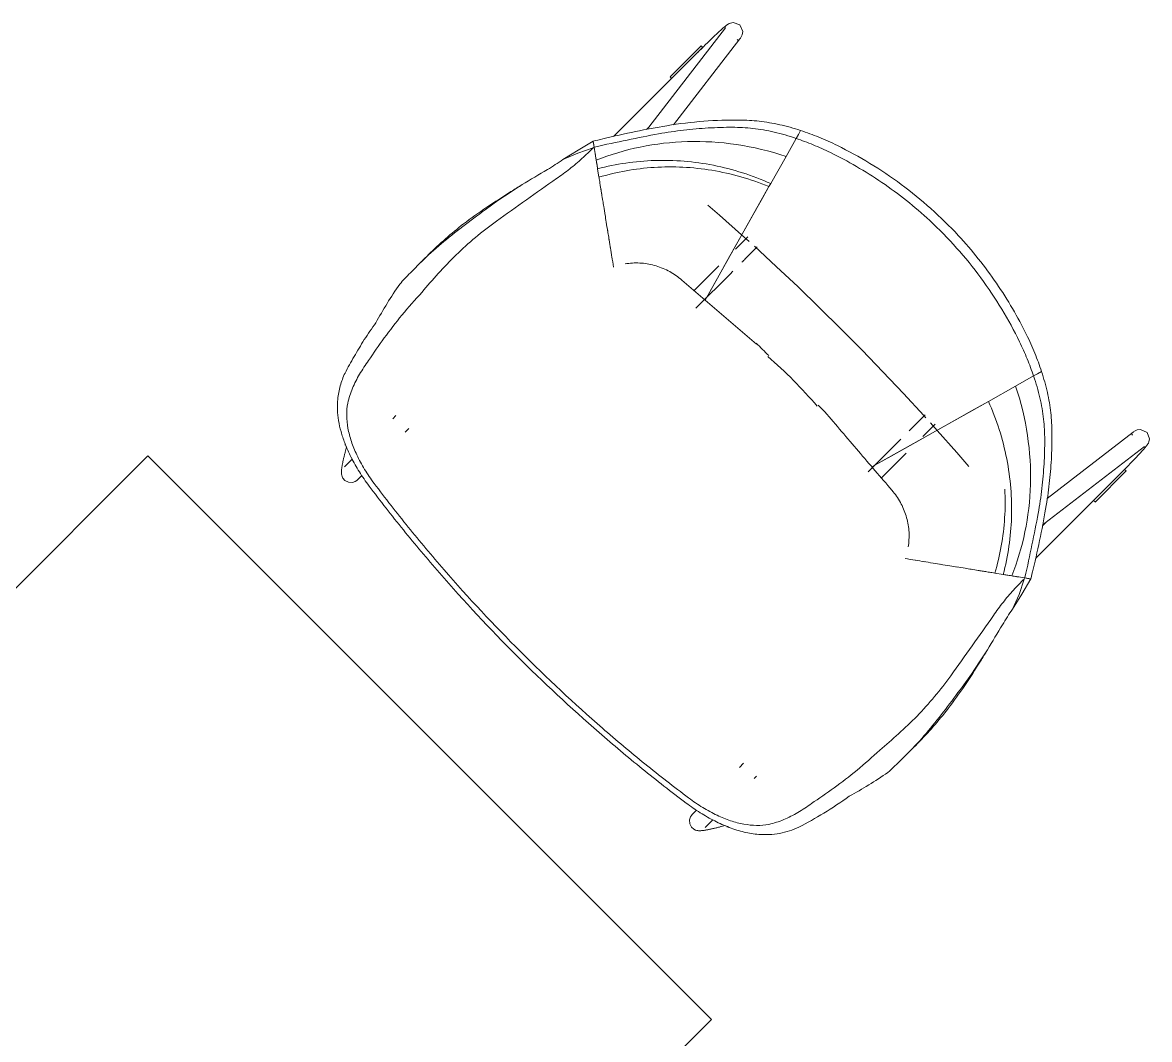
# Model space of a CAD drawing. Header units: millimetres. Extents: x 155920 to 295199, y -4084 to 97293.
# Drawn here: x 192511 to 193501, y 25224 to 26117 of the extents above; entities that cross this region are included whole.
import ezdxf

# ---------------------------------------------------------------- set-up
doc = ezdxf.new("R2010")
doc.units = ezdxf.units.MM
doc.header["$MEASUREMENT"] = 0
doc.layers.add('I-FURN', color=8, linetype='CONTINUOUS', lineweight=9)

msp = doc.modelspace()

# ---------------------------------------------------------------- linework, layer by layer
at = {"layer": 'I-FURN'}
for p, q in [((193128.67, 26112.03), (193061.46, 26024.77)), ((193124.27, 26109.53), (193123.58, 26108.9)), ((193124.94, 26110.13), (193124.27, 26109.53)), ((193125.57, 26110.69), (193124.94, 26110.13)), ((193126.18, 26111.23), (193125.57, 26110.69)), ((193126.76, 26111.74), (193126.18, 26111.23)), ((193127.31, 26112.22), (193126.76, 26111.74)), ((193127.84, 26112.67), (193127.31, 26112.22)), ((193128.34, 26113.08), (193127.84, 26112.67)), ((193128.81, 26113.47), (193128.34, 26113.08)), ((193128.71, 26112.08), (193128.67, 26112.03)), ((193128.82, 26112.24), (193128.71, 26112.08)), ((193129.27, 26113.84), (193128.81, 26113.47)), ((193128.87, 26112.29), (193128.82, 26112.24)), ((193129.71, 26114.18), (193129.27, 26113.84)), ((193130.16, 26114.51), (193129.71, 26114.18)), ((193130.62, 26114.84), (193130.16, 26114.51)), ((193131.16, 26115.18), (193130.62, 26114.84)), ((193131.86, 26115.57), (193131.16, 26115.18)), ((193133, 26116.07), (193131.86, 26115.57)), ((193135.51, 26116.53), (193133, 26116.07)), ((193141.18, 26114.44), (193135.51, 26116.53)), ((193141.18, 26114.44), (193143.82, 26108.62)), ((193083.11, 26026.66), (193141.34, 26102.27)), ((193113.49, 26099.35), (193112.54, 26098.42)), ((193114.43, 26100.26), (193113.49, 26099.35)), ((193115.36, 26101.15), (193114.43, 26100.26)), ((193116.27, 26102.03), (193115.36, 26101.15)), ((193117.17, 26102.89), (193116.27, 26102.03)), ((193118.04, 26103.72), (193117.17, 26102.89)), ((193118.9, 26104.54), (193118.04, 26103.72)), ((193119.74, 26105.33), (193118.9, 26104.54)), ((193120.56, 26106.09), (193119.74, 26105.33)), ((193121.35, 26106.84), (193120.56, 26106.09)), ((193122.12, 26107.55), (193121.35, 26106.84)), ((193122.86, 26108.24), (193122.12, 26107.55)), ((193123.58, 26108.9), (193122.86, 26108.24)), ((193139.14, 26101.25), (193138.85, 26101.02)), ((193139.37, 26101.42), (193139.14, 26101.25)), ((193139.52, 26101.54), (193139.37, 26101.42)), ((193141.5, 26102.47), (193141.34, 26102.27)), ((193141.83, 26102.91), (193141.5, 26102.47)), ((193142.15, 26103.38), (193141.83, 26102.91)), ((193142.5, 26103.93), (193142.15, 26103.38)), ((193142.9, 26104.66), (193142.5, 26103.93)), ((193143.4, 26105.87), (193142.9, 26104.66)), ((193143.82, 26108.62), (193143.4, 26105.87)), ((193104.41, 26090.4), (193030.46, 26016.45)), ((193107.29, 26096.1), (193080.03, 26068.84)), ((193108.71, 26094.69), (193104.4, 26090.38)), ((193104.64, 26090.63), (193104.41, 26090.4)), ((193105.63, 26091.62), (193104.64, 26090.63)), ((193106.63, 26092.62), (193105.63, 26091.62)), ((193107.63, 26093.61), (193106.63, 26092.62)), ((193107.34, 26096.05), (193108.71, 26094.69)), ((193108.63, 26094.59), (193107.63, 26093.61)), ((193109.61, 26095.56), (193108.63, 26094.59)), ((193110.6, 26096.53), (193109.61, 26095.56)), ((193111.57, 26097.48), (193110.6, 26096.53)), ((193112.54, 26098.42), (193111.57, 26097.48)), ((193081.45, 26067.42), (193080.08, 26068.79)), ((193059.22, 26022.58), (193061.92, 26025.28)), ((193061.46, 26024.77), (193060.67, 26023.6)), ((193192.73, 26018.23), (193194.7, 26021.73)), ((193192.73, 26018.23), (193194.7, 26021.73)), ((193012.57, 26012.48), (192999.27, 26004.36)), ((193013.35, 26007.06), (193012.48, 26012.44)), ((193012.48, 26012.43), (193013.34, 26007.09)), ((193012.57, 26011.84), (193013.34, 26007.12)), ((193190.75, 26014.71), (193181.9, 25999)), ((193181.9, 25999), (193190.75, 26014.71)), ((193190.75, 26014.71), (193192.73, 26018.23)), ((193190.75, 26014.71), (193192.73, 26018.23)), ((192999.27, 26004.36), (192985.97, 25996.23)), ((192985.97, 25996.23), (192998.92, 26001.95)), ((192998.92, 26001.95), (193012.43, 26006.49)), ((193012.43, 26006.49), (193013.35, 26007.06)), ((193013.34, 26007.09), (193013.83, 26007.18)), ((193015.2, 25995.63), (193014.22, 26001.67)), ((193015.9, 25991.31), (193015.2, 25995.63)), ((193016.42, 25988.07), (193015.9, 25991.31)), ((193181.9, 25999), (193168.44, 25975.12)), ((193168.44, 25975.12), (193181.9, 25999)), ((193017.62, 25980.68), (193016.42, 25988.07)), ((192939.56, 25967.38), (192950.17, 25974.22)), ((193110.81, 25872.83), (193166.92, 25972.41)), ((193166.92, 25972.41), (193164.84, 25968.73)), ((193168.44, 25975.12), (193166.92, 25972.41)), ((193166.92, 25972.41), (193168.44, 25975.12)), ((192928.9, 25960.21), (192939.56, 25967.38)), ((193164.84, 25968.73), (193160.04, 25960.2)), ((192917.58, 25952.05), (192928.9, 25960.21)), ((193113.16, 25956.22), (193123.44, 25947.35)), ((193160.04, 25960.2), (193152.74, 25947.25)), ((193123.44, 25947.35), (193142.81, 25930.19)), ((193152.74, 25947.25), (193143.33, 25930.56)), ((193143.33, 25930.56), (193132.31, 25910.99)), ((193148.46, 25928.4), (193138.18, 25918.12)), ((193142.81, 25930.19), (193149.53, 25924.14)), ((193137.57, 25917.51), (193138.18, 25918.12)), ((193146.66, 25909.63), (193156.52, 25919.48)), ((193154.06, 25920.05), (193173.3, 25902.35)), ((192865.42, 25910.26), (192859.48, 25904.31)), ((193042.14, 25904.87), (193040.66, 25904.66)), ((193122.84, 25902.78), (193101.16, 25881.1)), ((193132.31, 25910.99), (193120.23, 25889.56)), ((193143.84, 25906.8), (193143.09, 25906.06)), ((193144.57, 25907.54), (193143.84, 25906.8)), ((193145.28, 25908.25), (193144.57, 25907.54)), ((193145.98, 25908.95), (193145.28, 25908.25)), ((193146.66, 25909.63), (193145.98, 25908.95)), ((193173.3, 25902.35), (193192.42, 25884.34)), ((193102.76, 25865.73), (193133.58, 25896.55)), ((193134.3, 25897.27), (193133.58, 25896.55)), ((193135.12, 25898.09), (193134.3, 25897.27)), ((193120.23, 25889.56), (193110.81, 25872.83)), ((193192.42, 25884.34), (193211.39, 25866.05)), ((193211.39, 25866.05), (193230.17, 25847.51)), ((193230.17, 25847.51), (193248.73, 25828.75)), ((193155.8, 25834.97), (193156.09, 25834.18)), ((193248.73, 25828.75), (193267.04, 25809.8)), ((193267.04, 25809.8), (193285.08, 25790.7)), ((193383.55, 25797.34), (193399.27, 25806.2)), ((193399.27, 25806.2), (193383.55, 25797.34)), ((193402.78, 25808.18), (193399.27, 25806.2)), ((193402.78, 25808.18), (193399.27, 25806.2)), ((193406.28, 25810.15), (193402.78, 25808.18)), ((193406.28, 25810.15), (193402.78, 25808.18)), ((193359.67, 25783.89), (193383.55, 25797.34)), ((193383.55, 25797.34), (193359.67, 25783.89)), ((193285.08, 25790.7), (193302.82, 25771.46)), ((193356.96, 25782.36), (193359.67, 25783.89)), ((193359.67, 25783.89), (193356.96, 25782.36)), ((193356.96, 25782.36), (193257.38, 25726.26)), ((193331.8, 25768.19), (193344.75, 25775.48)), ((193344.75, 25775.48), (193353.28, 25780.29)), ((193353.28, 25780.29), (193356.96, 25782.36)), ((192839.34, 25771.43), (192836.45, 25768.54)), ((193304.04, 25771.96), (193294.18, 25762.11)), ((193302.67, 25753.63), (193312.95, 25763.91)), ((193302.82, 25771.46), (193304.6, 25769.5)), ((193314.74, 25758.26), (193308.7, 25764.98)), ((193315.11, 25758.78), (193331.8, 25768.19)), ((192847.28, 25756.75), (192850.65, 25760.12)), ((193289.94, 25757.87), (193290.7, 25758.62)), ((193290.7, 25758.62), (193291.44, 25759.37)), ((193291.44, 25759.37), (193292.17, 25760.1)), ((193292.17, 25760.1), (193292.88, 25760.81)), ((193292.88, 25760.81), (193293.58, 25761.51)), ((193293.58, 25761.51), (193294.18, 25762.11)), ((193295.54, 25747.76), (193315.11, 25758.78)), ((193302.67, 25753.63), (193301.99, 25752.94)), ((193331.9, 25738.88), (193314.74, 25758.26)), ((193486.82, 25756.79), (193411.31, 25698.63)), ((193485.8, 25754.59), (193485.57, 25754.3)), ((193485.98, 25754.82), (193485.8, 25754.59)), ((193486.09, 25754.97), (193485.98, 25754.82)), ((193487.02, 25756.95), (193486.82, 25756.79)), ((193487.47, 25757.28), (193487.02, 25756.95)), ((193487.94, 25757.6), (193487.47, 25757.28)), ((193488.48, 25757.95), (193487.94, 25757.6)), ((193489.21, 25758.35), (193488.48, 25757.95)), ((193490.43, 25758.85), (193489.21, 25758.35)), ((193493.17, 25759.27), (193490.43, 25758.85)), ((193498.99, 25756.62), (193493.17, 25759.27)), ((193498.99, 25756.62), (193501.08, 25750.96)), ((192794.96, 25745.62), (192794.46, 25745.75)), ((192795.95, 25743.83), (192795.03, 25740.42)), ((193281.1, 25749.03), (193254.06, 25721.99)), ((193274.11, 25735.68), (193295.54, 25747.76)), ((193281.1, 25749.03), (193281.92, 25749.84)), ((193281.92, 25749.84), (193282.74, 25750.67)), ((193409.33, 25676.91), (193496.58, 25744.12)), ((193496.63, 25744.16), (193496.58, 25744.12)), ((193496.79, 25744.27), (193496.63, 25744.16)), ((193497.22, 25743.29), (193496.77, 25742.76)), ((193496.85, 25744.31), (193496.79, 25744.27)), ((193497.64, 25743.79), (193497.22, 25743.29)), ((193498.03, 25744.26), (193497.64, 25743.79)), ((193498.39, 25744.72), (193498.03, 25744.26)), ((193498.73, 25745.16), (193498.39, 25744.72)), ((193499.06, 25745.6), (193498.73, 25745.16)), ((193499.39, 25746.07), (193499.06, 25745.6)), ((193499.73, 25746.6), (193499.39, 25746.07)), ((193500.13, 25747.3), (193499.73, 25746.6)), ((193500.62, 25748.45), (193500.13, 25747.3)), ((193501.08, 25750.96), (193500.62, 25748.45)), ((192621.39, 25736.05), (192126.41, 25241.08)), ((193116.36, 25241.08), (192621.39, 25736.05)), ((192793.08, 25732.48), (192793.23, 25733.15)), ((192793.23, 25733.15), (192793.38, 25733.83)), ((192793.38, 25733.83), (192793.55, 25734.52)), ((192793.55, 25734.52), (192793.71, 25735.22)), ((192793.71, 25735.22), (192793.88, 25735.92)), ((192793.88, 25735.92), (192794.06, 25736.63)), ((192794.06, 25736.63), (192794.23, 25737.34)), ((192794.23, 25737.34), (192794.42, 25738.06)), ((192800.95, 25733.04), (192794.26, 25726.35)), ((192794.42, 25738.06), (192794.6, 25738.78)), ((192794.6, 25738.78), (192794.79, 25739.5)), ((192794.79, 25739.5), (192794.98, 25740.23)), ((192794.98, 25740.23), (192795.03, 25740.42)), ((193257.38, 25726.26), (193274.11, 25735.68)), ((193265.65, 25716.61), (193287.34, 25738.29)), ((193342.32, 25726.81), (193331.9, 25738.88)), ((193488.28, 25733.49), (193487.44, 25732.62)), ((193489.09, 25734.35), (193488.28, 25733.49)), ((193489.88, 25735.19), (193489.09, 25734.35)), ((193490.65, 25736), (193489.88, 25735.19)), ((193491.39, 25736.8), (193490.65, 25736)), ((193492.1, 25737.57), (193491.39, 25736.8)), ((193492.79, 25738.31), (193492.1, 25737.57)), ((193493.45, 25739.03), (193492.79, 25738.31)), ((193494.08, 25739.72), (193493.45, 25739.03)), ((193494.68, 25740.39), (193494.08, 25739.72)), ((193495.25, 25741.02), (193494.68, 25740.39)), ((193495.79, 25741.63), (193495.25, 25741.02)), ((193496.29, 25742.21), (193495.79, 25741.63)), ((193496.77, 25742.76), (193496.29, 25742.21)), ((192791.45, 25723), (192791.49, 25723.46)), ((192791.49, 25723.46), (192791.54, 25723.93)), ((192791.54, 25723.93), (192791.59, 25724.41)), ((192791.59, 25724.41), (192791.65, 25724.89)), ((192791.65, 25724.89), (192791.72, 25725.39)), ((192791.72, 25725.39), (192791.8, 25725.9)), ((192791.8, 25725.9), (192791.88, 25726.43)), ((192791.88, 25726.43), (192791.97, 25726.97)), ((192791.97, 25726.97), (192792.07, 25727.53)), ((192792.07, 25727.53), (192792.18, 25728.1)), ((192792.18, 25728.1), (192792.29, 25728.68)), ((192792.29, 25728.68), (192792.4, 25729.28)), ((192792.4, 25729.28), (192792.53, 25729.9)), ((192792.53, 25729.9), (192792.66, 25730.52)), ((192792.66, 25730.52), (192792.79, 25731.16)), ((192792.79, 25731.16), (192792.93, 25731.81)), ((192792.93, 25731.81), (192793.08, 25732.48)), ((193474.97, 25719.88), (193479.24, 25724.16)), ((193478.16, 25723.08), (193477.17, 25722.08)), ((193479.14, 25724.07), (193478.16, 25723.08)), ((193480.11, 25725.06), (193479.14, 25724.07)), ((193479.24, 25724.16), (193480.6, 25722.79)), ((193481.08, 25726.05), (193480.11, 25725.06)), ((193482.03, 25727.02), (193481.08, 25726.05)), ((193482.97, 25727.98), (193482.03, 25727.02)), ((193483.9, 25728.94), (193482.97, 25727.98)), ((193484.81, 25729.88), (193483.9, 25728.94)), ((193485.71, 25730.81), (193484.81, 25729.88)), ((193486.58, 25731.72), (193485.71, 25730.81)), ((193487.44, 25732.62), (193486.58, 25731.72)), ((192791.39, 25722.07), (192791.42, 25722.54)), ((192791.39, 25721.59), (192791.39, 25722.07)), ((192791.39, 25721.07), (192791.39, 25721.59)), ((192791.43, 25720.49), (192791.39, 25721.07)), ((192791.42, 25722.54), (192791.45, 25723)), ((192791.51, 25719.81), (192791.43, 25720.49)), ((192791.67, 25718.97), (192791.51, 25719.81)), ((192792.02, 25717.85), (192791.67, 25718.97)), ((192792.78, 25716.33), (192792.02, 25717.85)), ((192794.48, 25714.41), (192792.78, 25716.33)), ((192797.56, 25712.83), (192794.48, 25714.41)), ((192801.02, 25712.66), (192803.45, 25713.47)), ((192803.45, 25713.47), (192804.87, 25714.41)), ((192804.87, 25714.41), (192805.57, 25715.03)), ((192805.57, 25715.03), (192809.36, 25718.82)), ((193401, 25645.91), (193474.96, 25719.86)), ((193453.39, 25695.48), (193480.65, 25722.74)), ((193475.18, 25720.08), (193474.96, 25719.86)), ((193476.18, 25721.08), (193475.18, 25720.08)), ((193477.17, 25722.08), (193476.18, 25721.08)), ((192797.56, 25712.83), (192801.02, 25712.66)), ((193453.34, 25695.53), (193451.98, 25696.89)), ((193409.8, 25677.33), (193407.14, 25674.67)), ((193409.33, 25676.91), (193408.15, 25676.12)), ((193289.21, 25656.11), (193289.42, 25657.59)), ((193372.62, 25631.87), (193365.23, 25633.07)), ((193375.86, 25631.35), (193372.62, 25631.87)), ((193380.18, 25630.65), (193375.86, 25631.35)), ((193386.22, 25629.67), (193380.18, 25630.65)), ((193391.04, 25627.88), (193386.51, 25614.37)), ((193388.91, 25614.71), (193397.04, 25628.02)), ((193391.04, 25627.88), (193391.62, 25628.8)), ((193396.99, 25627.92), (193391.62, 25628.8)), ((193391.74, 25629.27), (193391.64, 25628.79)), ((193391.64, 25628.79), (193396.98, 25627.93)), ((193391.68, 25628.79), (193396.98, 25627.93)), ((193380.78, 25601.41), (193388.91, 25614.71)), ((193386.51, 25614.37), (193380.78, 25601.41)), ((193358.78, 25565.62), (193351.94, 25555.01)), ((193351.94, 25555.01), (193344.77, 25544.34)), ((193344.77, 25544.34), (193336.6, 25533.03)), ((193288.86, 25474.93), (193294.81, 25480.87)), ((193144.67, 25466.1), (193140.99, 25462.42)), ((193153.79, 25452.6), (193155.98, 25454.79)), ((193097.21, 25416.46), (193098.03, 25418.9)), ((193097.38, 25413.01), (193097.21, 25416.46)), ((193098.03, 25418.9), (193098.96, 25420.32)), ((193098.96, 25420.32), (193099.59, 25421.02)), ((193103.37, 25424.81), (193099.59, 25421.02)), ((193110.9, 25409.7), (193117.6, 25416.4)), ((193097.38, 25413.01), (193098.96, 25409.93)), ((193098.96, 25409.93), (193100.88, 25408.23)), ((193100.88, 25408.23), (193102.41, 25407.46)), ((193102.41, 25407.46), (193103.52, 25407.12)), ((193103.52, 25407.12), (193104.36, 25406.95)), ((193104.36, 25406.95), (193105.04, 25406.88)), ((193105.04, 25406.88), (193105.62, 25406.84)), ((193105.62, 25406.84), (193106.14, 25406.83)), ((193106.14, 25406.83), (193106.63, 25406.84)), ((193106.63, 25406.84), (193107.09, 25406.86)), ((193107.09, 25406.86), (193107.56, 25406.9)), ((193107.56, 25406.9), (193108.02, 25406.94)), ((193108.02, 25406.94), (193108.48, 25406.98)), ((193108.48, 25406.98), (193108.96, 25407.04)), ((193108.96, 25407.04), (193109.44, 25407.1)), ((193109.44, 25407.1), (193109.94, 25407.17)), ((193109.94, 25407.17), (193110.46, 25407.25)), ((193110.46, 25407.25), (193110.98, 25407.33)), ((193110.98, 25407.33), (193111.52, 25407.42)), ((193111.52, 25407.42), (193112.08, 25407.52)), ((193112.08, 25407.52), (193112.65, 25407.62)), ((193112.65, 25407.62), (193113.24, 25407.73)), ((193113.24, 25407.73), (193113.84, 25407.85)), ((193113.84, 25407.85), (193114.45, 25407.97)), ((193114.45, 25407.97), (193115.08, 25408.1)), ((193115.08, 25408.1), (193115.71, 25408.24)), ((193115.71, 25408.24), (193116.37, 25408.38)), ((193116.37, 25408.38), (193117.03, 25408.52)), ((193117.03, 25408.52), (193117.7, 25408.68)), ((193117.7, 25408.68), (193118.38, 25408.83)), ((193118.38, 25408.83), (193119.07, 25408.99)), ((193119.07, 25408.99), (193119.77, 25409.16)), ((193119.77, 25409.16), (193120.47, 25409.33)), ((193120.47, 25409.33), (193121.18, 25409.5)), ((193121.18, 25409.5), (193121.89, 25409.68)), ((193121.89, 25409.68), (193122.61, 25409.86)), ((193122.61, 25409.86), (193123.33, 25410.05)), ((193123.33, 25410.05), (193124.06, 25410.24)), ((193124.06, 25410.24), (193124.78, 25410.43)), ((193124.78, 25410.43), (193124.97, 25410.48)), ((193124.97, 25410.48), (193128.38, 25411.39)), ((193130.3, 25409.91), (193130.17, 25410.41)), ((192621.39, 24746.1), (193116.36, 25241.08))]:
    msp.add_line(p, q, dxfattribs=at)
msp.add_arc((192921.66, 25537.11), 376.15, 40.12594, 49.52933, dxfattribs=at)
for centre, major_axis, ratio, start_param, end_param in [((193052.69, 26513.42), (-411.51, -411.51), 0.743145, 0.853184, 0.869724), ((195721.02, 21447.91), (-3756.55, 3756.55), 0.981627, 6.037909, 6.042851), ((194666.67, 21691.47), (-4235.43, -4235.43), 0.743145, 4.404602, 4.406583), ((193897.98, 25668.14), (-411.51, -411.51), 0.743145, 5.413461, 5.430001), ((188832.46, 28336.47), (-3756.55, 3756.55), 0.981627, 3.381927, 3.386869), ((189076.03, 27282.12), (-4235.43, -4235.43), 0.743145, 1.876602, 1.878583)]:
    msp.add_ellipse(centre, major_axis=major_axis, ratio=ratio, start_param=start_param, end_param=end_param, dxfattribs=at)
for points in [[(193141.17, 26030.9), (193130.83, 26031.02), (193109.81, 26030.32), (193088.13, 26027.72), (193077.13, 26025.94)], [(193194.7, 26021.73), (193188.51, 26023.78), (193176.25, 26027.21), (193158.27, 26030.15), (193146.79, 26030.87), (193141.17, 26030.9)], [(193077.13, 26025.94), (193068.17, 26024.41), (193049.8, 26021), (193030.66, 26016.71), (193020.94, 26014.3)], [(193069.97, 26018.79), (193077.37, 26020.1), (193092.04, 26022.28), (193113.66, 26024.16), (193127.81, 26024.56), (193134.82, 26024.55)], [(193134.82, 26024.55), (193140.71, 26024.56), (193152.71, 26023.85), (193171.49, 26020.69), (193184.28, 26016.95), (193190.75, 26014.71)], [(193194.7, 26021.73), (193200.03, 26019.99), (193210.75, 26016.03), (193221.57, 26011.16), (193226.98, 26008.52)], [(193013.34, 26007.12), (193013.13, 26008.41), (193012.87, 26010.04), (193012.57, 26011.85)], [(193013.83, 26007.18), (193023.51, 26009.39), (193042.6, 26013.48), (193060.99, 26017.08), (193069.97, 26018.79)], [(193181.9, 25999), (193153.19, 26008.58), (193094.26, 26017), (193039.79, 26005.44), (193015.2, 25995.63)], [(193220.82, 26002.36), (193215.78, 26004.8), (193205.71, 26009.32), (193195.72, 26013.05), (193190.75, 26014.71)], [(192980.32, 25979.45), (192984.32, 25982.22), (192992.06, 25987.95), (193002.88, 25996.99), (193009.37, 26003.29), (193012.43, 26006.49)], [(193013.35, 26007.06), (193013.78, 26004.36), (193014.16, 26002.06), (193014.47, 26000.16)], [(192985.97, 25996.23), (192983.78, 25994.7), (192979.31, 25991.71), (192974.68, 25988.85), (192972.32, 25987.45)], [(193014.47, 26000.15), (193014.78, 25998.25), (193015.02, 25996.74), (193015.2, 25995.63)], [(193015.2, 25995.63), (193015.46, 25994.01), (193015.69, 25992.57), (193015.9, 25991.31)], [(193015.9, 25991.31), (193016.1, 25990.05), (193016.28, 25988.97), (193016.42, 25988.07)], [(193168.44, 25975.12), (193152.17, 25982.41), (193118.3, 25993.13), (193066.3, 25997.31), (193032.6, 25992.35), (193016.42, 25988.07)], [(193166.92, 25972.41), (193150.61, 25979.16), (193116.88, 25988.74), (193065.8, 25991.25), (193033.17, 25985.35), (193017.62, 25980.68)], [(193019.4, 25969.68), (193018.93, 25972.6), (193018.14, 25977.47), (193017.73, 25979.98), (193017.62, 25980.68)], [(192927.54, 25942.09), (192936.27, 25948.4), (192953.8, 25960.95), (192971.46, 25973.31), (192980.32, 25979.45)], [(192940.29, 25968.11), (192933.08, 25963.58), (192918.86, 25954.41), (192905.28, 25944.78), (192898.72, 25939.77)], [(193019.37, 25969.89), (193019.55, 25968.74), (193019.75, 25967.51), (193019.96, 25966.21)], [(193021.04, 25959.59), (193020.65, 25961.95), (193020.31, 25964.1), (193019.98, 25966.13)], [(192861.64, 25906.46), (192867.15, 25911.94), (192878.87, 25922.41), (192897.84, 25937.37), (192910.96, 25947.13), (192917.58, 25952.05)], [(193020.97, 25959.99), (193021.23, 25958.4), (193021.5, 25956.75), (193021.78, 25955.03)], [(193023.04, 25947.2), (193022.6, 25949.92), (193022.18, 25952.56), (193021.77, 25955.05)], [(192862.23, 25879.62), (192866.76, 25885.24), (192876.31, 25896.32), (192891.86, 25912.55), (192908.9, 25927.95), (192921.18, 25937.5), (192927.54, 25942.09)], [(193022.94, 25947.83), (193023.29, 25945.69), (193023.64, 25943.49), (193024.01, 25941.24)], [(193025.33, 25933.11), (193024.88, 25935.89), (193024.44, 25938.6), (193024.01, 25941.24)], [(192898.72, 25939.77), (192893.29, 25935.51), (192882.71, 25926.79), (192872.75, 25917.55), (192867.95, 25912.77)], [(192867.95, 25912.77), (192865.85, 25910.68), (192863.75, 25908.58), (192861.66, 25906.47)], [(192842.61, 25886.88), (192845.66, 25890.15), (192851.88, 25896.67), (192858.35, 25903.19), (192861.64, 25906.46)], [(193030.39, 25901.85), (193029.89, 25904.92), (193029.4, 25907.94), (193028.92, 25910.93)], [(193090.36, 25890.38), (193087.07, 25893.21), (193079.91, 25898.19), (193067.92, 25903.26), (193055.12, 25905.71), (193046.43, 25905.46), (193042.14, 25904.87)], [(192842.61, 25886.88), (192838.75, 25881.25), (192831.39, 25869.94), (192824.8, 25858.61), (192821.7, 25852.94)], [(193156.09, 25834.18), (193145.02, 25843.57), (193122.99, 25862.31), (193101.2, 25881.03), (193090.36, 25890.38)], [(192815.34, 25819.69), (192819.62, 25826.26), (192828.82, 25839.48), (192844.24, 25859.76), (192856.02, 25873.03), (192862.23, 25879.62)], [(192821.7, 25852.94), (192818.11, 25847.98), (192811.31, 25838.07), (192802.45, 25823.14), (192797.1, 25813.49), (192794.6, 25808.71)], [(193393.07, 25842.43), (193395.71, 25837.01), (193400.58, 25826.2), (193404.54, 25815.48), (193406.28, 25810.15)], [(193166.72, 25824.05), (193163.08, 25827.69), (193159.44, 25831.33), (193155.8, 25834.97)], [(193399.27, 25806.2), (193397.61, 25811.17), (193393.87, 25821.16), (193389.35, 25831.23), (193386.91, 25836.27)], [(192796.93, 25782.37), (192798, 25786.81), (192800.79, 25795.49), (192807.16, 25807.81), (192812.42, 25815.78), (192815.34, 25819.69)], [(193399.27, 25806.2), (193401.5, 25799.73), (193405.24, 25786.94), (193408.4, 25768.16), (193409.11, 25756.15), (193409.1, 25750.27)], [(193415.45, 25756.62), (193415.42, 25762.24), (193414.7, 25773.72), (193411.76, 25791.7), (193408.33, 25803.95), (193406.28, 25810.15)], [(193380.18, 25630.65), (193389.99, 25655.24), (193401.55, 25709.71), (193393.13, 25768.64), (193383.55, 25797.34)], [(193372.62, 25631.87), (193376.9, 25648.05), (193381.86, 25681.74), (193377.68, 25733.75), (193366.96, 25767.62), (193359.67, 25783.89)], [(192804.95, 25736.82), (192803.08, 25740.77), (192799.89, 25748.58), (192796.86, 25760.26), (192795.76, 25771.62), (192796.31, 25778.83), (192796.93, 25782.37)], [(193216, 25774.77), (193214.05, 25776.71), (193212.11, 25778.66), (193210.16, 25780.61)], [(193274.93, 25705.81), (193265.12, 25717.18), (193245.5, 25740.04), (193225.84, 25763.15), (193216, 25774.77)], [(193410.49, 25692.57), (193411.69, 25699.88), (193413.65, 25714.38), (193415.24, 25735.68), (193415.52, 25749.68), (193415.45, 25756.62)], [(192794.34, 25747.44), (192795.98, 25743.19), (192797.87, 25738.95), (192800.02, 25734.7)], [(193409.1, 25750.27), (193409.11, 25743.25), (193408.71, 25729.09), (193406.83, 25707.51), (193404.65, 25692.83), (193403.34, 25685.42)], [(192820.22, 25711.77), (192817.16, 25715.86), (192811.56, 25724.12), (192806.98, 25732.56), (192804.95, 25736.82)], [(193289.42, 25657.59), (193290.01, 25661.88), (193290.26, 25670.59), (193287.81, 25683.38), (193282.74, 25695.38), (193277.76, 25702.53), (193274.93, 25705.81)], [(193403.34, 25685.42), (193401.63, 25676.45), (193398.04, 25658.07), (193393.94, 25638.97), (193391.74, 25629.27)], [(193398.85, 25636.39), (193401.27, 25646.16), (193405.58, 25665.35), (193408.98, 25683.67), (193410.49, 25692.57)], [(193295.48, 25644.37), (193292.49, 25644.85), (193289.47, 25645.34), (193286.4, 25645.84)], [(193303.51, 25643.07), (193300.87, 25643.49), (193298.16, 25643.93), (193295.44, 25644.37)], [(193310.98, 25641.86), (193308.17, 25642.31), (193305.33, 25642.77), (193302.41, 25643.25)], [(193318.53, 25640.63), (193316.06, 25641.03), (193313.57, 25641.44), (193311.02, 25641.85)], [(193325.8, 25639.46), (193323.16, 25639.88), (193320.43, 25640.33), (193317.67, 25640.77)], [(193332.38, 25638.39), (193330.25, 25638.74), (193328.04, 25639.09), (193325.78, 25639.46)], [(193339.11, 25637.3), (193336.77, 25637.68), (193334.31, 25638.08), (193331.76, 25638.49)], [(193344.54, 25636.42), (193342.81, 25636.7), (193341.01, 25636.99), (193339.13, 25637.3)], [(193350.76, 25635.41), (193348.72, 25635.74), (193346.5, 25636.1), (193344.14, 25636.49)], [(193364, 25595.77), (193366.77, 25599.77), (193372.5, 25607.51), (193381.54, 25618.33), (193387.84, 25624.82), (193391.04, 25627.88)], [(193375.86, 25631.35), (193374.6, 25631.55), (193373.52, 25631.73), (193372.62, 25631.87)], [(193380.18, 25630.65), (193378.56, 25630.91), (193377.12, 25631.14), (193375.86, 25631.35)], [(193384.7, 25629.92), (193382.8, 25630.22), (193381.29, 25630.47), (193380.18, 25630.65)], [(193391.62, 25628.8), (193388.92, 25629.23), (193386.62, 25629.61), (193384.71, 25629.91)], [(193391.67, 25628.79), (193393.1, 25628.55), (193394.87, 25628.27), (193396.98, 25627.93)], [(193326.64, 25542.99), (193332.96, 25551.72), (193345.5, 25569.25), (193357.87, 25586.91), (193364, 25595.77)], [(193380.78, 25601.41), (193379.25, 25599.23), (193376.26, 25594.76), (193373.4, 25590.13), (193372, 25587.77)], [(193324.33, 25514.17), (193329.33, 25520.73), (193338.96, 25534.31), (193348.13, 25548.53), (193352.66, 25555.74)], [(193264.17, 25477.67), (193269.79, 25482.21), (193280.87, 25491.76), (193297.1, 25507.31), (193312.5, 25524.34), (193322.05, 25536.63), (193326.64, 25542.99)], [(193336.6, 25533.03), (193331.69, 25526.41), (193321.92, 25513.28), (193306.96, 25494.32), (193296.49, 25482.6), (193291.01, 25477.08)], [(193297.33, 25483.4), (193302.1, 25488.2), (193311.34, 25498.15), (193320.07, 25508.74), (193324.33, 25514.17)], [(193204.24, 25430.79), (193210.81, 25435.06), (193224.03, 25444.26), (193244.31, 25459.69), (193257.58, 25471.47), (193264.17, 25477.67)], [(193291.01, 25477.08), (193287.75, 25473.8), (193281.23, 25467.33), (193274.7, 25461.1), (193271.43, 25458.06)], [(193291.03, 25477.11), (193293.13, 25479.2), (193295.23, 25481.3), (193297.33, 25483.4)], [(193271.43, 25458.06), (193265.81, 25454.2), (193254.52, 25446.85), (193243.17, 25440.25), (193237.49, 25437.15)], [(193237.49, 25437.15), (193230.01, 25431.83), (193215.13, 25421.98), (193200.5, 25413.75), (193193.27, 25410.05)], [(193131.99, 25409.78), (193127.74, 25411.43), (193119.26, 25415.21), (193106.48, 25422.41), (193098.2, 25428.1), (193094.1, 25431.18)], [(193096.32, 25435.67), (193100.41, 25432.61), (193108.67, 25427.01), (193117.11, 25422.43), (193121.37, 25420.4)], [(193166.92, 25412.37), (193171.34, 25413.44), (193179.99, 25416.22), (193192.34, 25422.6), (193200.33, 25427.86), (193204.24, 25430.79)], [(193121.37, 25420.4), (193125.32, 25418.52), (193133.14, 25415.34), (193144.81, 25412.31), (193156.17, 25411.21), (193163.38, 25411.76), (193166.92, 25412.37)]]:
    msp.add_open_spline(points, degree=3, dxfattribs=at)
for points, knots in [([(193386.91, 25836.27), (193382.22, 25845.93), (193371.84, 25865), (193353.39, 25892.68), (193332.14, 25918.86), (193303.67, 25947.88), (193273.7, 25971.71), (193243.82, 25990.46), (193228.55, 25998.61), (193220.82, 26002.36)], [-1, -1, -1, -1, -0.861111, -0.722222, -0.583333, -0.444444, -0.222222, -0.111111, 0, 0, 0, 0]), ([(193226.98, 26008.52), (193236.62, 26003.8), (193255.64, 25993.37), (193283.28, 25974.87), (193309.43, 25953.61), (193338.44, 25925.14), (193362.29, 25895.21), (193381.11, 25865.4), (193389.29, 25850.14), (193393.07, 25842.43)], [-1, -1, -1, -1, -0.861111, -0.722222, -0.583333, -0.444444, -0.222222, -0.111111, 0, 0, 0, 0]), ([(193025.18, 25933.99), (193025.28, 25933.38), (193025.67, 25930.96), (193026.09, 25928.42), (193026.4, 25926.49), (193026.41, 25926.44)], [0.71428571, 0.71428571, 0.71428571, 0.71428571, 0.73214286, 0.78571429, 0.78716796, 0.78716796, 0.78716796, 0.78716796]), ([(193027.8, 25917.86), (193027.37, 25920.47), (193026.91, 25923.34), (193026.45, 25926.16), (193026.41, 25926.43)], [-0.85714286, -0.85714286, -0.85714286, -0.85714286, -0.78571429, -0.77790979, -0.77790979, -0.77790979, -0.77790979]), ([(193027.62, 25918.97), (193027.82, 25917.68), (193028.25, 25915.03), (193028.69, 25912.31), (193028.92, 25910.91)], [0.85714286, 0.85714286, 0.85714286, 0.85714286, 0.89285714, 0.93070121, 0.93070121, 0.93070121, 0.93070121]), ([(192794.6, 25808.71), (192792.87, 25805.1), (192790.09, 25797.66), (192787.51, 25783.85), (192788.02, 25770.24), (192790.87, 25757.3), (192793.06, 25750.75), (192794.34, 25747.44)], [0, 0, 0, 0, 0.2, 0.4, 0.7, 0.85, 1, 1, 1, 1]), ([(192800.14, 25734.45), (192802.25, 25730.29), (192807.02, 25721.85), (192812.65, 25713.65), (192815.73, 25709.55)], [0.3397249, 0.3397249, 0.3397249, 0.3397249, 0.6666667, 1, 1, 1, 1]), ([(193094.1, 25431.18), (193081.09, 25440.96), (193055.36, 25461.04), (193004.98, 25503.37), (192944.43, 25559.89), (192887.91, 25620.43), (192845.58, 25670.82), (192825.51, 25696.54), (192815.73, 25709.55)], [-1, -1, -1, -1, -0.875, -0.75, -0.5, -0.25, -0.125, 0, 0, 0, 0]), ([(192820.22, 25711.77), (192829.92, 25698.87), (192849.83, 25673.35), (192891.8, 25623.36), (192947.86, 25563.31), (193007.91, 25507.25), (193057.89, 25465.28), (193083.42, 25445.37), (193096.32, 25435.67)], [-1, -1, -1, -1, -0.875, -0.75, -0.5, -0.25, -0.125, 0, 0, 0, 0]), ([(193365.23, 25633.07), (193369.9, 25648.62), (193374.33, 25673.08), (193374.5, 25698.36), (193374.07, 25706.82)], [0, 0, 0, 0, 0.3333333, 0.5000122, 0.5000122, 0.5000122, 0.5000122]), ([(193354.44, 25634.82), (193353.73, 25634.93), (193352.54, 25635.12), (193351.26, 25635.33), (193350.77, 25635.41)], [-0.71428571, -0.71428571, -0.71428571, -0.71428571, -0.67857143, -0.65678994, -0.65678994, -0.65678994, -0.65678994]), ([(193365.23, 25633.07), (193364.71, 25633.15), (193363.04, 25633.42), (193359.03, 25634.07), (193355.69, 25634.61), (193354.23, 25634.85)], [-1, -1, -1, -1, -0.8928571, -0.7857143, -0.7142857, -0.7142857, -0.7142857, -0.7142857]), ([(193193.27, 25410.05), (193190.55, 25408.75), (193185.02, 25406.54), (193173.43, 25403.59), (193160.11, 25402.91), (193145.1, 25405.33), (193136.4, 25408.08), (193131.99, 25409.78)], [-1, -1, -1, -1, -0.85, -0.7, -0.4, -0.2, 0, 0, 0, 0])]:
    msp.add_open_spline(points, degree=3, knots=knots, dxfattribs=at)

doc.saveas('drawing.dxf')
